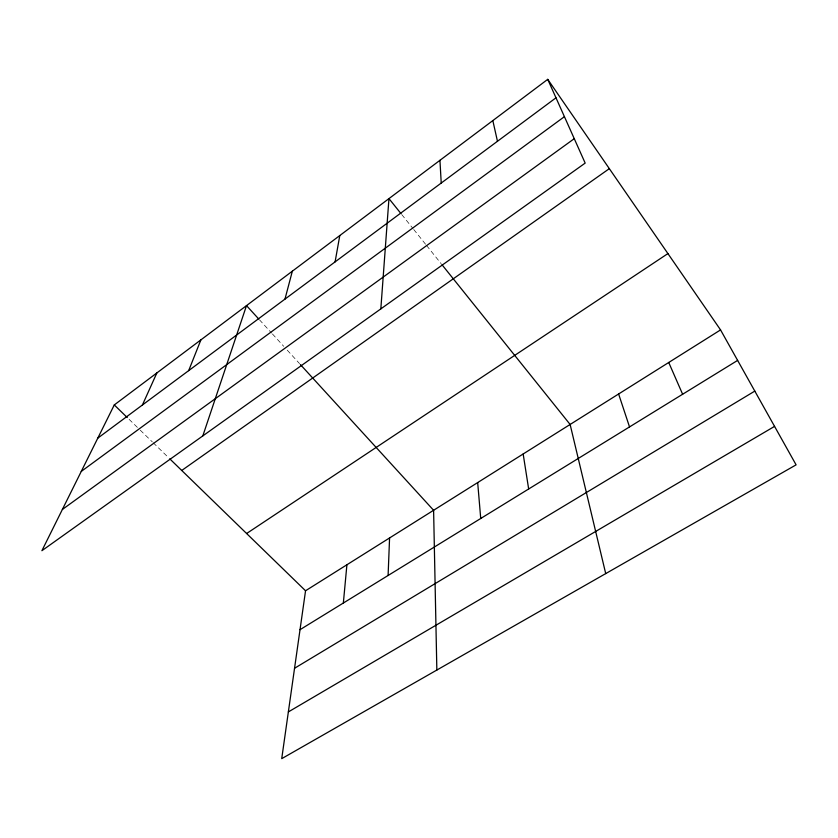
<?xml version="1.0" encoding="UTF-8"?>
<svg xmlns="http://www.w3.org/2000/svg" width="838" height="838" viewBox="0 0 838 838"><rect width="100%" height="100%" fill="white"/><g stroke="black" fill="none" stroke-linecap="round" stroke-linejoin="round"><path stroke-width="0.63" stroke-dasharray="4.19 3.14" d="M129.115 419.346L139.318 429.255M140.239 430.156L152.275 441.846M153.186 442.736L168.847 457.946M259.466 319.791L271.564 333.021M272.434 333.964L283.715 346.314M287.235 350.158L299.533 363.608M401.748 214.549L412.945 228.502M413.742 229.497L425.777 244.507M426.584 245.524L441.144 263.677"/><path stroke-width="1.26" d="M388.099 575.486L389.576 537.954M380.829 308.887L388.958 198.606L400.952 213.554M343.35 603.025L346.911 564.77M720.554 329.91L305.545 590.769L281.725 758.652L796.1 464.849L720.554 329.91L547.738 79.348L114.282 404.932L41.9 550.702L585.175 163.096L547.738 79.348M335.095 261.875L339.788 235.541M284.972 299.114L292.336 271.187M202.817 435.896L246.508 305.608L258.607 318.849M188.676 370.637L200.9 339.861M142.418 404.995L156.853 372.952M97.795 438.138L555.992 97.805M81.276 471.406L564.414 116.66M62.379 509.462L574.26 138.679M181.731 470.474L609.331 168.658M246.613 533.513L667.907 253.589M300.025 629.684L737.618 360.403M294.547 668.274L754.808 391.095M288.356 711.923L774.563 426.385M114.282 404.932L127.261 417.544M169.768 458.836L305.545 590.769M300.402 364.572L433.602 510.279L436.849 670.054M441.961 264.682L570.123 424.468L605.717 573.601M668.734 362.487L682.624 394.248M618.612 393.986L629.527 426.919M492.828 120.588L497.468 141.276M523.163 453.987L528.663 488.983M477.681 482.573L480.729 518.481M439.94 160.32L441.228 183.051"/></g></svg>
